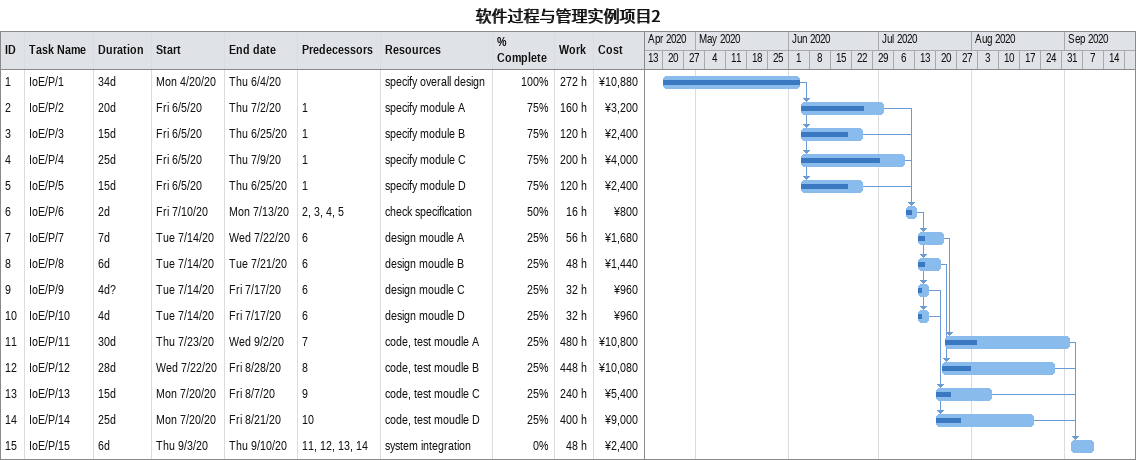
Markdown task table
软件过程与管理实例项目2

| ID | Task | Duration | Start | Finish | Predecessors | Resources | % complete | Work (h) | Cost (¥) |
|---|---|---|---|---|---|---|---|---|---|
| 1 | IoE/P/1 | 34d | 2020-04-20 | 2020-06-04 |  | specify overall design | 100 | 272 | 10880 |
| 2 | IoE/P/2 | 20d | 2020-06-05 | 2020-07-02 | 1 | specify module A | 75 | 160 | 3200 |
| 3 | IoE/P/3 | 15d | 2020-06-05 | 2020-06-25 | 1 | specify module B | 75 | 120 | 2400 |
| 4 | IoE/P/4 | 25d | 2020-06-05 | 2020-07-09 | 1 | specify module C | 75 | 200 | 4000 |
| 5 | IoE/P/5 | 15d | 2020-06-05 | 2020-06-25 | 1 | specify module D | 75 | 120 | 2400 |
| 6 | IoE/P/6 | 2d | 2020-07-10 | 2020-07-13 | 2, 3, 4, 5 | check speciflcation | 50 | 16 | 800 |
| 7 | IoE/P/7 | 7d | 2020-07-14 | 2020-07-22 | 6 | design moudle A | 25 | 56 | 1680 |
| 8 | IoE/P/8 | 6d | 2020-07-14 | 2020-07-21 | 6 | design moudle B | 25 | 48 | 1440 |
| 9 | IoE/P/9 | 4d? | 2020-07-14 | 2020-07-17 | 6 | design moudle C | 25 | 32 | 960 |
| 10 | IoE/P/10 | 4d | 2020-07-14 | 2020-07-17 | 6 | design moudle D | 25 | 32 | 960 |
| 11 | IoE/P/11 | 30d | 2020-07-23 | 2020-09-02 | 7 | code, test moudle A | 25 | 480 | 10800 |
| 12 | IoE/P/12 | 28d | 2020-07-22 | 2020-08-28 | 8 | code, test moudle B | 25 | 448 | 10080 |
| 13 | IoE/P/13 | 15d | 2020-07-20 | 2020-08-07 | 9 | code, test moudle C | 25 | 240 | 5400 |
| 14 | IoE/P/14 | 25d | 2020-07-20 | 2020-08-21 | 10 | code, test moudle D | 25 | 400 | 9000 |
| 15 | IoE/P/15 | 6d | 2020-09-03 | 2020-09-10 | 11, 12, 13, 14 | system integration | 0 | 48 | 2400 |
